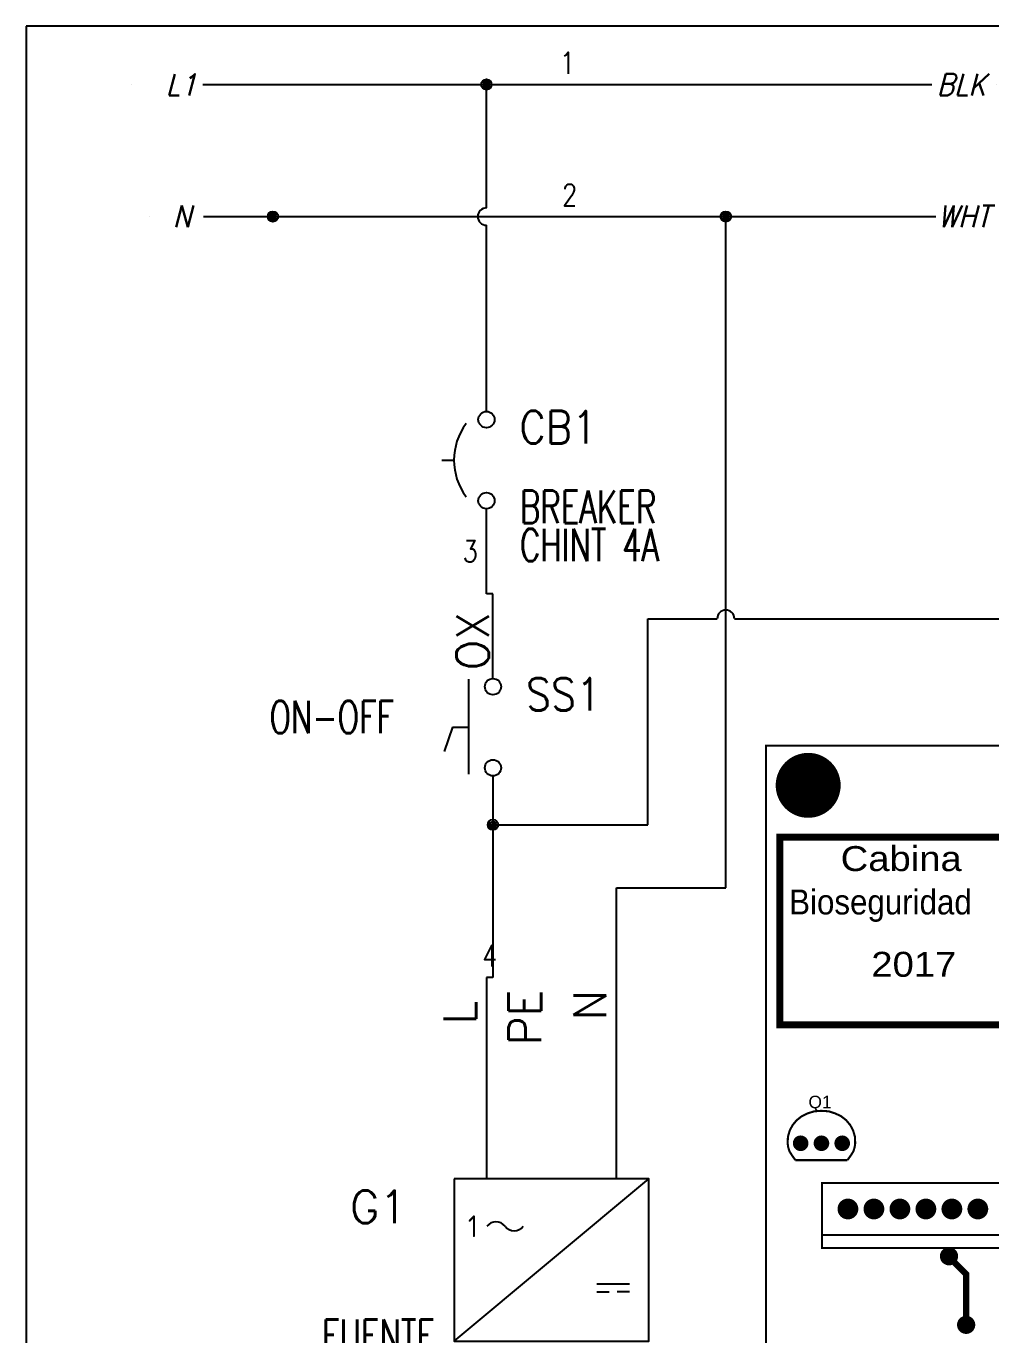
# Model space of a CAD drawing. Header units: inches. Extents: x 15 to 148, y 10 to 111.
# Drawn here: x 126.91 to 132.48, y 103.2 to 110.76 of the extents above; entities that cross this region are included whole.
import ezdxf
from ezdxf.enums import TextEntityAlignment as Align

# ---------------------------------------------------------------- set-up
doc = ezdxf.new("R2010")
doc.units = ezdxf.units.IN
doc.header["$MEASUREMENT"] = 0
doc.linetypes.add('HIDDEN2', pattern=[0.1875, 0.125, -0.0625])
for name, color, linetype in [('12632256', 7, 'Continuous'), ('BLK_12AWG', 7, 'Continuous'), ('DESC', 1, 'Continuous'), ('MISC', 250, 'Continuous'), ('SYMS', 7, 'Continuous'), ('TAGFIXED', 7, 'Continuous'), ('TAGS', 250, 'Continuous'), ('TERMS', 250, 'Continuous')]:
    doc.layers.add(name, color=color, linetype=linetype)
doc.layers.add('WIRENO', color=5, linetype='Continuous', true_color=0x0000ff)
doc.styles.add('WD', font='romans.shx')
doc.styles.add('WD_IEC', font='isocp2.shx', dxfattribs={"width": 0.9, "height": 4})

# ---------------------------------------------------------------- blocks, each defined once
blk = doc.blocks.new('HT0_LGENERIC')
at = {"style": 'WD', "oblique": 15, "width": 0.9}
blk.add_attdef('COLOR', text='', height=0.125, dxfattribs=at).set_placement((0, 0), align=Align.MIDDLE_CENTER)
at = {"color": 7, "style": 'WD'}
for tag, p in [('X4_TINY_DOT_DONT_REMOVE', (-0.125, 0)), ('X1_TINY_DOT_DONT_REMOVE', (0.125, 0))]:
    blk.add_attdef(tag, p, '', height=0.0001, dxfattribs=at)
at = {"style": 'WD', "flags": 1}
for tag, p in [('X4TERM01', (-0.125, 0)), ('X1TERM01', (0.125, 0))]:
    blk.add_attdef(tag, p, '', height=0.01, dxfattribs=at)
blk = doc.blocks.new('WD_WNH')
at = {"linetype": 'Continuous', "style": 'WD', "width": 0.8}
blk.add_attdef('WIRENO', text='', height=0.125, dxfattribs=at).set_placement((0, 0.0625), align=Align.CENTER)
at = {"style": 'WD', "flags": 1}
for tag, p in [('W01USER', (0, 0.0781)), ('W02USER', (0, 0.0703)), ('W03USER', (0, 0.0625)), ('W04USER', (0, 0.0547)), ('W05USER', (0, 0.0469)), ('W06USER', (0, 0.0391)), ('W07USER', (0, 0.0312)), ('W08USER', (0, 0.0234)), ('W09USER', (0, 0.0156)), ('W10USER', (0, 0.0078))]:
    blk.add_attdef(tag, text='', height=0.005, dxfattribs=at).set_placement(p, align=Align.CENTER)
blk = doc.blocks.new('VCB1')
at = {"linetype": 'HIDDEN2'}
blk.add_line((-0.1712, 0), (-0.125, 0), dxfattribs=at)
for centre in [(0, 0.1562), (0, -0.1562)]:
    blk.add_circle(centre, 0.0312)
blk.add_arc((0.1094, 0), 0.2344, 143.1301, 216.8699)
at = {"style": 'WD'}
for tag, p, width in [('INST', (0.2188, 0.3883), 0.7), ('LOC', (0.2188, 0.2188), 0.7), ('TAG1', (0.1269, 0.0644), 0.9), ('XREF', (0.1287, -0.09), 0.7), ('DESC1', (0.1287, -0.242), 0.7), ('DESC2', (0.1287, -0.3893), 0.7)]:
    blk.add_attdef(tag, p, '', height=0.125, dxfattribs=dict(at, width=width))
at = {"linetype": 'Continuous', "style": 'WD'}
for tag, height, flags, p in [('TERM01', 0.125, 8, (-0.055, 0.2066)), ('MFG', 0.01, 9, (-0.1421, -0.0881)), ('CAT', 0.01, 9, (-0.1421, -0.0731))]:
    blk.add_attdef(tag, text='', height=height, dxfattribs=dict(at, flags=flags)).set_placement(p, align=Align.RIGHT)
at = {"style": 'WD', "width": 0.7}
blk.add_attdef('RATING1', text='', height=0.125, dxfattribs=at).set_placement((-0.1875, 0.0625), align=Align.RIGHT)
at = {"color": 7, "style": 'WD', "flags": 1}
for tag, p in [('X2TERM01', (0, 0.1875)), ('X8TERM02', (0, -0.1875))]:
    blk.add_attdef(tag, p, '', height=0.0125, dxfattribs=at)
at = {"color": 7, "style": 'WD'}
for tag, p in [('X4LINK', (-0.25, 0)), ('X1LINK', (0, 0))]:
    blk.add_attdef(tag, p, '', height=0.01, dxfattribs=at)
at = {"style": 'WD', "flags": 9}
for tag, p in [('FAMILY', (-0.1421, -0.0365)), ('CONTACT', (-0.1288, -0.1291))]:
    blk.add_attdef(tag, text='', height=0.01, dxfattribs=at).set_placement(p, align=Align.RIGHT)
at = {"linetype": 'Continuous', "style": 'WD', "flags": 9}
blk.add_attdef('ASSYCODE', text='', height=0.01, dxfattribs=at).set_placement((-0.1533, -0.1061), align=Align.CENTER)
at = {"linetype": 'Continuous', "style": 'WD', "flags": 8}
blk.add_attdef('TERM02', text='', height=0.125, dxfattribs=at).set_placement((-0.0407, -0.2134), align=Align.TOP_RIGHT)
blk = doc.blocks.new('VPW1_1PH')
for p, q in [((-0.125, -0.625), (0.625, 0)), ((0.4252, -0.4038), (0.5503, -0.4038)), ((0.4252, -0.4351), (0.4721, -0.4351)), ((0.5503, -0.4351), (0.5034, -0.4351))]:
    blk.add_line(p, q)
blk.add_lwpolyline([(-0.125, 0), (-0.125, -0.625), (0.625, -0.625), (0.625, 0)], close=True)
for centre, start, end in [((0.0364, -0.2089), 36.8699, 143.1301), ((0.1064, -0.1564), 216.8699, 323.1301)]:
    blk.add_arc(centre, 0.0438, start, end)
at = {"style": 'WD_IEC'}
blk.add_text('1', height=0.084, dxfattribs=at).set_placement((-0.0336, -0.1826), align=Align.MIDDLE_RIGHT)
at = {"linetype": 'Continuous', "style": 'WD', "flags": 8}
for tag, p in [('TERM02', (0.2098, 0.7277)), ('TERM03', (0.46, 0.7275)), ('TERM01', (-0.04, 0.6858)), ('TERM04', (0.085, -0.665)), ('TERM05', (0.335, -0.665))]:
    blk.add_attdef(tag, text='', height=0.125, rotation=90, dxfattribs=at).set_placement(p, align=Align.RIGHT)
at = {"style": 'WD', "width": 0.7}
for tag, p in [('INST', (-0.4155, 0.1687)), ('LOC', (-0.4155, -0.0009)), ('RATING1', (-0.4155, -0.3401)), ('XREF', (-0.4155, -0.5097)), ('DESC1', (-0.4155, -0.666)), ('DESC2', (-0.4155, -0.8222)), ('DESC3', (-0.4155, -0.9766))]:
    blk.add_attdef(tag, text='', height=0.125, dxfattribs=at).set_placement(p, align=Align.CENTER)
at = {"style": 'WD'}
for tag, p, height, flags in [('X2TERM01', (0, 0), 0.0125, 1), ('X2TERM02', (0.25, 0), 0.0125, 1), ('X2TERM03', (0.5, 0), 0.0125, 1), ('FAMILY', (0.6836, -0.525), 0.01, 9), ('X8TERM04', (0.125, -0.625), 0.0125, 1), ('X8TERM05', (0.375, -0.625), 0.0125, 1)]:
    blk.add_attdef(tag, p, '', height=height, dxfattribs=dict(at, flags=flags))
blk.add_attdef('TAG1', text='', height=0.125, dxfattribs=at).set_placement((-0.4155, -0.1705), align=Align.CENTER)
at = {"linetype": 'Continuous', "style": 'WD', "flags": 9}
for tag, p in [('MFG', (0.7089, -0.0854)), ('CAT', (0.7108, -0.0659)), ('ASSYCODE', (0.7089, -0.606))]:
    blk.add_attdef(tag, text='', height=0.01, dxfattribs=at).set_placement(p, align=Align.CENTER)
blk = doc.blocks.new('VSS112')
for p, q in [((-0.0938, 0.1849), (-0.0938, -0.1801)), ((-0.1562, 0), (-0.1875, -0.0938)), ((-0.1562, 0), (-0.0938, 0))]:
    blk.add_line(p, q)
for centre in [(0, 0.1562), (0, -0.1562)]:
    blk.add_circle(centre, 0.0312)
at = {"style": 'WD'}
blk.add_attdef('STATE', (-0.0157, 0.2188), '', height=0.125, rotation=90, dxfattribs=at)
for tag, p, width in [('INST', (0.2188, 0.5602), 0.7), ('LOC', (0.2188, 0.3906), 0.7), ('TAG1', (0.1269, 0.0644), 0.9), ('XREF', (0.1287, -0.09), 0.7), ('DESC1', (0.1287, -0.4375), 0.7), ('DESC2', (0.1287, -0.5937), 0.7)]:
    blk.add_attdef(tag, p, '', height=0.125, dxfattribs=dict(at, width=width))
at = {"style": 'WD', "width": 0.7}
blk.add_attdef('POS2', (-0.1875, 0.125), '', height=0.125, rotation=90, dxfattribs=at)
at = {"linetype": 'Continuous', "style": 'WD', "flags": 8}
for tag, p in [('TERM01', (0.0469, 0.2188)), ('TERM02', (0.0469, -0.2812))]:
    blk.add_attdef(tag, p, '', height=0.125, dxfattribs=at)
at = {"color": 7, "style": 'WD', "flags": 1}
for tag, p in [('X2TERM01', (0, 0.1875)), ('X8TERM02', (0, -0.1875))]:
    blk.add_attdef(tag, p, '', height=0.0125, dxfattribs=at)
at = {"style": 'WD'}
for tag, p, flags in [('FAMILY', (-0.0594, 0.0537), 9), ('CONTACT', (-0.0594, 0.037), 1)]:
    blk.add_attdef(tag, p, '', height=0.01, dxfattribs=dict(at, flags=flags))
at = {"color": 7, "style": 'WD'}
for tag, p in [('X4LINK', (-0.2656, 0)), ('X1LINK', (0, 0))]:
    blk.add_attdef(tag, p, '', height=0.01, dxfattribs=at)
at = {"linetype": 'Continuous', "style": 'WD', "flags": 9}
for tag, p in [('MFG', (-0.0457, 0.0055)), ('CAT', (-0.0457, 0.0194)), ('ASSYCODE', (-0.0494, -0.0114))]:
    blk.add_attdef(tag, text='', height=0.01, dxfattribs=at).set_placement(p, align=Align.CENTER)
at = {"style": 'WD', "width": 0.7}
blk.add_attdef('POS1', text='', height=0.125, rotation=90, dxfattribs=at).set_placement((-0.1875, -0.125), align=Align.RIGHT)
blk = doc.blocks.new('WDDOT')
for radius in [0.03, 0.0187, 0.00929]:
    blk.add_circle((0, 0), radius)
blk = doc.blocks.new('WD_WNV')
at = {"style": 'WD', "flags": 1}
for tag, p in [('W01USER', (-0.0625, 0.0938)), ('W02USER', (-0.0625, 0.0859)), ('W03USER', (-0.0625, 0.0781)), ('W04USER', (-0.0625, 0.0703)), ('W05USER', (-0.0625, 0.0625)), ('W06USER', (-0.0625, 0.0547)), ('W07USER', (-0.0625, 0.0469)), ('W08USER', (-0.0625, 0.0391)), ('W09USER', (-0.0625, 0.0312)), ('W10USER', (-0.0625, 0.0234))]:
    blk.add_attdef(tag, text='', height=0.005, dxfattribs=at).set_placement(p, align=Align.CENTER)
at = {"linetype": 'Continuous', "style": 'WD', "width": 0.8}
blk.add_attdef('WIRENO', text='', height=0.125, dxfattribs=at).set_placement((-0.05, 0), align=Align.MIDDLE_RIGHT)
blk = doc.blocks.new('EPAD')
at = {"const_width": 0.5}
blk.add_lwpolyline([(-0.25, 0, 1), (0.25, 0, 1)], format="xyb", close=True, dxfattribs=at)
blk = doc.blocks.new('tt')
for points, const_width in [([(139.786, 100.3439), (145.762, 100.3439), (145.762, 105.0119), (139.786, 105.0119), (139.786, 100.3439)], 0.008), ([(139.839, 103.9369), (140.974, 103.9369), (140.974, 104.6599), (139.839, 104.6599), (139.839, 103.9369)], 0.027), ([(139.869, 103.4809), (139.87, 103.5059), (139.877, 103.5299), (139.888, 103.5509), (139.904, 103.5699), (139.923, 103.5849), (139.946, 103.5959), (139.971, 103.6039), (139.999, 103.6059)], 0.008), ([(140.129, 103.4809), (140.128, 103.5059), (140.121, 103.5299), (140.11, 103.5509), (140.094, 103.5699), (140.075, 103.5849), (140.052, 103.5959), (140.027, 103.6039), (139.999, 103.6059)], 0.008), ([(139.869, 103.4809), (139.871, 103.4659), (139.876, 103.4499), (139.886, 103.4339), (139.899, 103.4159)], 0.008), ([(140.129, 103.4809), (140.127, 103.4659), (140.122, 103.4499), (140.112, 103.4339), (140.099, 103.4159)], 0.008), ([(139.899, 103.4159), (140.099, 103.4159)], 0.008), ([(140.001, 103.0779), (142.101, 103.0779), (142.101, 103.3279), (140.001, 103.3279), (140.001, 103.0779)], 0.008), ([(142.101, 103.1279), (140.001, 103.1279)], 0.008), ([(140.556, 102.7819), (140.556, 102.9769), (140.49, 103.0429), (140.49, 103.0459)], 0.025)]:
    blk.add_lwpolyline(points, dxfattribs=dict(const_width=const_width))
for centre, radius in [((139.948, 104.8589), 0.03), ((139.919, 103.4809), 0.025), ((139.999, 103.4809), 0.025), ((140.079, 103.4809), 0.025), ((140.101, 103.2279), 0.01), ((140.201, 103.2279), 0.01), ((140.301, 103.2279), 0.01), ((140.401, 103.2279), 0.01), ((140.501, 103.2279), 0.01), ((140.601, 103.2279), 0.01), ((140.49, 103.0459), 0.025), ((140.556, 102.7819), 0.025)]:
    blk.add_circle(centre, radius)
for p, xscale, yscale in [((139.948, 104.8589), 0.25, 0.25), ((139.919, 103.4809), 0.06, 0.06), ((139.999, 103.4809), 0.06, 0.06), ((140.079, 103.4809), 0.06, 0.06), ((140.101, 103.2279), 0.08, 0.08), ((140.201, 103.2279), 0.08, 0.08), ((140.301, 103.2279), 0.08, 0.08), ((140.401, 103.2279), 0.08, 0.08), ((140.501, 103.2279), 0.08, 0.08), ((140.601, 103.2279), 0.08, 0.08), ((140.49, 103.0459), 0.07, 0.07), ((140.556, 102.7819), 0.07, 0.07)]:
    blk.add_blockref('EPAD', p, dxfattribs=dict(xscale=xscale, yscale=yscale))
at = {"layer": '12632256'}
for s, height, width, p in [('Cabina', 0.096, 1.145833, (140.073, 104.5289)), ('Bioseguridad', 0.096, 0.9375, (139.875, 104.3619)), ('2017', 0.096, 1.145833, (140.191, 104.1219)), ('Q1', 0.048, 1.041667, (139.949, 103.6159))]:
    blk.add_text(s, height=height, dxfattribs=dict(at, width=width)).set_placement(p)

msp = doc.modelspace()

# ---------------------------------------------------------------- linework, layer by layer
at = {"color": 7, "linetype": 'Continuous'}
for p, q in [((147.6602, 110.7588), (126.9102, 110.7588)), ((126.9102, 110.7588), (126.9102, 94.5738))]:
    msp.add_line(p, q, dxfattribs=at)
at = {"layer": 'BLK_12AWG'}
for p, q in [((127.9305, 110.4219), (132.1386, 110.4219)), ((129.5674, 109.7095), (129.5674, 110.4219)), ((127.9343, 109.6595), (132.1612, 109.6595)), ((130.9495, 105.7833), (130.9495, 109.6595)), ((129.5674, 108.534), (129.5674, 109.6095)), ((129.5674, 107.4815), (129.5674, 107.9715)), ((129.605, 107.4815), (129.5674, 107.4815)), ((129.605, 106.9916), (129.605, 107.4815)), ((130.4984, 106.147), (130.4984, 107.3367)), ((130.4984, 107.3367), (130.8995, 107.3367)), ((130.9995, 107.3367), (133.1564, 107.3367)), ((129.605, 106.4291), (129.605, 105.2658)), ((129.605, 106.147), (130.4984, 106.147)), ((130.3179, 104.1024), (130.3179, 105.7833)), ((130.3179, 105.7833), (130.9495, 105.7833)), ((129.605, 105.2658), (129.5679, 105.2658)), ((129.5679, 105.2658), (129.5679, 104.1024))]:
    msp.add_line(p, q, dxfattribs=at)
for centre, start, end in [((129.5674, 109.6595), 90, 270), ((130.9495, 107.3367), 0, 180)]:
    msp.add_arc(centre, 0.05, start, end, dxfattribs=at)

# ---------------------------------------------------------------- block references
at = {"layer": 'BLK_12AWG', "xscale": 1.5, "yscale": 1.5, "zscale": 1.5}
msp.add_blockref('tt', (-78.497, -50.9136), dxfattribs=at)
at = {"layer": 'SYMS'}
ref = msp.add_blockref('HT0_LGENERIC', (127.8055, 110.42), dxfattribs=at)
ref.add_attrib('X1_TINY_DOT_DONT_REMOVE', '.', (128.105, 110.42), dxfattribs={"layer": 'MISC', "color": 7, "height": 0.0001, "style": 'WD'})
ref.add_attrib('X4_TINY_DOT_DONT_REMOVE', '.', (127.5171, 110.42), dxfattribs={"layer": 'MISC', "color": 7, "height": 0.0001, "style": 'WD'})
ref.add_attrib('COLOR', 'L1', dxfattribs={"layer": 'MISC', "height": 0.125, "style": 'WD', "oblique": 15, "width": 0.9}).set_placement((127.8055, 110.42), align=Align.MIDDLE_CENTER)
for p in [(129.5674, 110.4219), (128.3348, 109.6595), (130.9495, 109.6595), (129.605, 106.147)]:
    msp.add_blockref('WDDOT', p, dxfattribs=at)
ref = msp.add_blockref('HT0_LGENERIC', (132.3091, 110.4219), dxfattribs=at)
ref.add_attrib('X1_TINY_DOT_DONT_REMOVE', '.', (132.5131, 110.4219), dxfattribs={"layer": 'MISC', "color": 7, "height": 0.0001, "style": 'WD'})
ref.add_attrib('X4_TINY_DOT_DONT_REMOVE', '.', (132.1386, 110.4219), dxfattribs={"layer": 'MISC', "color": 7, "height": 0.0001, "style": 'WD'})
ref.add_attrib('COLOR', 'BLK', dxfattribs={"layer": 'MISC', "height": 0.125, "style": 'WD', "oblique": 15, "width": 0.9}).set_placement((132.3091, 110.4219), align=Align.MIDDLE_CENTER)
ref = msp.add_blockref('HT0_LGENERIC', (127.8093, 109.6608), dxfattribs=at)
ref.add_attrib('X1_TINY_DOT_DONT_REMOVE', '.', (128.0204, 109.6608), dxfattribs={"layer": 'MISC', "color": 7, "height": 0.0001, "style": 'WD'})
ref.add_attrib('X4_TINY_DOT_DONT_REMOVE', '.', (127.62, 109.6608), dxfattribs={"layer": 'MISC', "color": 7, "height": 0.0001, "style": 'WD'})
ref.add_attrib('COLOR', 'N', dxfattribs={"layer": 'MISC', "height": 0.125, "style": 'WD', "oblique": 15, "width": 0.9}).set_placement((127.8093, 109.6608), align=Align.MIDDLE_CENTER)
ref = msp.add_blockref('HT0_LGENERIC', (132.3237, 109.6602), dxfattribs=at)
ref.add_attrib('X1_TINY_DOT_DONT_REMOVE', '.', (132.5465, 109.6602), dxfattribs={"layer": 'MISC', "color": 7, "height": 0.0001, "style": 'WD'})
ref.add_attrib('X4_TINY_DOT_DONT_REMOVE', '.', (132.1612, 109.6602), dxfattribs={"layer": 'MISC', "color": 7, "height": 0.0001, "style": 'WD'})
ref.add_attrib('COLOR', 'WHT', dxfattribs={"layer": 'MISC', "height": 0.125, "style": 'WD', "oblique": 15, "width": 0.9}).set_placement((132.3237, 109.6602), align=Align.MIDDLE_CENTER)
ref = msp.add_blockref('VCB1', (129.5674, 108.2527), dxfattribs=dict(at, xscale=1.5, yscale=1.5, zscale=1.5))
ref.add_attrib('DESC2', 'CHINT 4A', (129.7604, 107.6687), dxfattribs={"layer": 'DESC', "height": 0.1875, "style": 'WD', "width": 0.7})
ref.add_attrib('DESC1', 'BREAKER', (129.7604, 107.8897), dxfattribs={"layer": 'DESC', "height": 0.1875, "style": 'WD', "width": 0.7})
ref.add_attrib('TAG1F', 'CB1', (129.7578, 108.3493), dxfattribs={"layer": 'TAGFIXED', "height": 0.1875, "style": 'WD', "width": 0.9})
ref = msp.add_blockref('VSS112', (129.605, 106.7103), dxfattribs=dict(at, xscale=1.5, yscale=1.5, zscale=1.5))
ref.add_attrib('TAG1', 'SS1', (129.7954, 106.8069), dxfattribs={"layer": 'TAGS', "height": 0.1875, "style": 'WD', "width": 0.9})
ref.add_attrib('DESC1', 'ON-OFF', (128.3148, 106.6752), dxfattribs={"layer": 'DESC', "height": 0.1875, "style": 'WD', "width": 0.7})
ref.add_attrib('STATE', 'OX', (129.5814, 107.0385), dxfattribs={"layer": 'MISC', "height": 0.1875, "rotation": 90, "style": 'WD'})
ref = msp.add_blockref('VPW1_1PH', (129.5679, 104.1024), dxfattribs=dict(at, xscale=1.5, yscale=1.5, zscale=1.5))
ref.add_attrib('DESC1', 'FUENTE', dxfattribs={"layer": 'DESC', "height": 0.1875, "style": 'WD', "width": 0.7}).set_placement((128.9446, 103.1034), align=Align.CENTER)
ref.add_attrib('DESC2', '12V-1.3A', dxfattribs={"layer": 'DESC', "height": 0.1875, "style": 'WD', "width": 0.7}).set_placement((128.9446, 102.8691), align=Align.CENTER)
ref.add_attrib('TAG1', 'G1', dxfattribs={"layer": 'TAGS', "height": 0.1875, "style": 'WD'}).set_placement((128.9446, 103.8466), align=Align.CENTER)
ref.add_attrib('TERM03', 'N', dxfattribs={"layer": 'TERMS', "linetype": 'Continuous', "height": 0.1875, "rotation": 90, "style": 'WD', "flags": 8}).set_placement((130.2579, 105.1937), align=Align.RIGHT)
ref.add_attrib('TERM02', 'PE', dxfattribs={"layer": 'TERMS', "linetype": 'Continuous', "height": 0.1875, "rotation": 90, "style": 'WD', "flags": 8}).set_placement((129.8826, 105.1939), align=Align.RIGHT)
ref.add_attrib('TERM01', 'L', dxfattribs={"layer": 'TERMS', "linetype": 'Continuous', "height": 0.1875, "rotation": 90, "style": 'WD', "flags": 8}).set_placement((129.5079, 105.1312), align=Align.RIGHT)
ref.add_attrib('TERM05', 'M', dxfattribs={"layer": 'TERMS', "linetype": 'Continuous', "height": 0.1875, "rotation": 90, "style": 'WD', "flags": 8}).set_placement((130.0704, 103.1049), align=Align.RIGHT)
ref.add_attrib('TERM04', '+', dxfattribs={"layer": 'TERMS', "linetype": 'Continuous', "height": 0.1875, "rotation": 90, "style": 'WD', "flags": 8}).set_placement((129.6954, 103.1049), align=Align.RIGHT)
at = {"layer": 'WIRENO'}
ref = msp.add_blockref('WD_WNH', (130.0345, 110.4219), dxfattribs=at)
ref.add_attrib('WIRENO', '1', dxfattribs={"linetype": 'Continuous', "height": 0.125, "style": 'WD', "width": 0.8}).set_placement((130.0345, 110.4844), align=Align.CENTER)
ref = msp.add_blockref('WD_WNH', (130.0478, 109.6595), dxfattribs=at)
ref.add_attrib('WIRENO', '2', dxfattribs={"linetype": 'Continuous', "height": 0.125, "style": 'WD', "width": 0.8}).set_placement((130.0478, 109.722), align=Align.CENTER)
ref = msp.add_blockref('WD_WNV', (129.5674, 107.7265), dxfattribs=at)
ref.add_attrib('WIRENO', '3', dxfattribs={"linetype": 'Continuous', "height": 0.125, "style": 'WD', "width": 0.8}).set_placement((129.5174, 107.7265), align=Align.MIDDLE_RIGHT)
ref = msp.add_blockref('WD_WNH', (129.5864, 105.2658), dxfattribs=at)
ref.add_attrib('WIRENO', '4', dxfattribs={"linetype": 'Continuous', "height": 0.125, "style": 'WD', "width": 0.8}).set_placement((129.5864, 105.3283), align=Align.CENTER)

doc.saveas('drawing.dxf')
